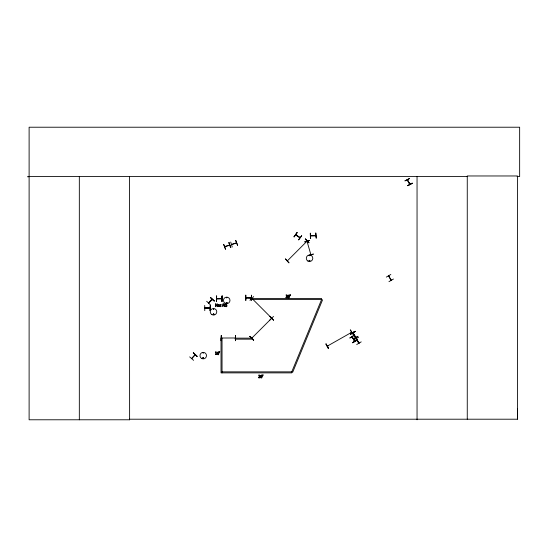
<?xml version="1.0" encoding="UTF-8"?>
<svg xmlns="http://www.w3.org/2000/svg" width="547" height="547" viewBox="0 0 547 547"><rect width="100%" height="100%" fill="white"/><g stroke="black" fill="none" stroke-linecap="round" stroke-linejoin="round"><path stroke-width="0.82" d="M517.093 176.537L519.65 176.537L519.65 127.219L29.114 127.219L29.114 419.781L129.612 419.781L129.543 419.207L517.469 419.207L517.544 408.63M251.839 298.621L252.324 298.799L251.907 298.395M251.77 298.553L252.283 298.737M271.408 317.814L271.702 318.183M299.571 237.514L300.036 237.473M310.874 254.69L307.031 241.323M202.958 352.911L203.518 352.986L202.992 352.849M202.787 357.95C203.757 359.905 203.723 356.234 202.787 358.189M202.889 358.073C203.935 356.911 203.231 359.4 202.971 357.916M213.768 309.151C212.995 308.098 213.603 310.197 213.699 308.905M213.856 314.334C213.227 313.055 213.084 315.222 213.788 314.395M214.021 314.245C212.708 315.769 213.241 312.734 213.973 314.122M226.198 302.847C227.511 301.158 226.978 304.672 226.246 302.723M227.046 302.935C226.444 301.554 226.212 304.029 227.012 302.847M309.205 260.618C309.834 261.897 309.985 259.729 309.281 260.55M327.523 346.272L327.913 346.012M351.126 332.344L351.653 332.337L327.4 346.066M351.058 332.446L351.454 332.186M224.728 246.635L229.583 245.022M231.49 244.427L236.461 242.8M209.091 302.669C206.998 304.474 212.981 297.636 212.01 299.852M252.372 337.889L251.839 338.108M271.77 318.47L271.168 317.978M407.481 179.854L409.737 184.332M407.467 180.366L407.378 179.785M355.249 336.986C357.403 339.366 348.227 325.766 355.42 337.355M352.453 337.123L352.022 336.829L354.777 341.191M409.963 184.202L409.484 183.908M358.811 343.236L356.247 338.675L358.811 343.195M358.6 342.812L359.037 343.085M388.52 275.92L391.112 280.379M390.811 279.948L391.242 280.18M391.29 280.262L388.657 275.763M224.783 246.622L229.665 245.268M226.499 297.486C226.396 298.724 227.518 296.959 226.451 297.623M309.773 255.681C309.623 254.581 309.048 256.454 309.8 255.483M209.939 308.111L204.776 307.934L205.385 308.214M245.972 297.677L246.553 297.677M250.615 297.65L251.196 297.65M216.66 298.539L217.173 298.737M221.781 298.778L221.289 298.778M191.628 358.476L195.026 354.675M353.355 333.308L353.095 332.802L355.659 337.26M208.557 302.929L212.14 299.298M307.147 241.049L287.387 260.851M306.607 241.289L306.949 240.933M295.715 234.923L299.954 237.699L295.64 234.875L296.166 234.902M294.026 236.796L297.137 232.584L294.006 236.783M294.183 236.906L297.103 232.564M298.662 239.873L301.732 235.634L298.6 239.832M309.144 260.475C311.216 259.777 308.59 262.348 309.315 260.304M205.344 308.139C220.12 308.337 194.253 308.118 209.884 308.166M246.027 297.677L251.203 297.917L245.986 297.889M251.196 297.828L246.027 297.862L246.444 297.65M221.822 298.737L216.769 298.751M195.272 354.791L191.73 358.641M193.604 360.329L189.672 356.883M210.376 297.493L214.294 300.959M208.653 303.12L212.393 299.462M210.451 304.884L206.67 301.281M214.315 300.939L210.404 297.465L214.164 301.096M305.431 238.943L308.946 242.827L305.411 238.964M287.264 260.68L287.64 260.304L287.455 260.789M306.614 241.336L306.983 240.96M249.958 300.269L253.685 296.597M269.801 320.111L273.527 316.44M252.338 337.882L251.996 338.237M251.873 338.067L271.627 318.313M351.571 332.385L351.256 332.569M327.844 346.114L327.482 346.285M350.285 329.978L353.177 334.34L350.347 329.937M327.366 346.121L327.715 345.889M409.546 178.493L404.896 180.886L409.566 178.52M412.322 183.3L407.652 185.665L412.315 183.279M407.686 185.727L412.199 183.081M386.312 277.11L390.825 274.471M388.76 276.413L388.732 275.838M393.457 279.025L388.944 281.671M350.723 334.155L355.106 331.291L350.716 334.142M350.593 333.923L355.119 331.311M350.689 334.094L355.215 331.475M354.189 335.174L349.806 338.039L354.312 335.393M353.341 338.689L358.012 336.316L353.471 338.914M353.93 339.708L358.572 337.294M356.439 339.113L356.439 338.586L358.989 343.003M354.497 340.644L354.606 341.307L352.022 336.829M356.945 339.954L352.569 342.819L357.15 340.234M352.439 342.6L356.986 340.015M361.211 341.861L356.712 344.528M228.913 242.615L230.793 247.497M230.711 242.027L232.263 247.018M235.675 240.406L237.555 245.288M231.572 244.618L236.536 243.025M225.569 249.206L223.668 244.331L225.501 249.227M230.813 247.49L228.947 242.601L230.608 247.559M237.576 245.282L235.743 240.379M295.783 234.718L300.05 237.548M310.73 235.702L315.851 235.73L310.696 235.935M250.724 297.623L251.094 297.855M310.245 233.22L310.45 238.444M315.756 233.029L316.228 238.246L315.831 233.029M235.429 340.699L235.415 335.468L235.422 340.699M245.699 300.385L245.692 295.161M251.217 300.351L251.47 295.12L251.251 300.351M209.932 307.934L209.522 308.166M204.776 310.669L204.708 305.438M27.35 176.743L29.114 176.736M29.114 176.537L467.261 176.537M216.674 298.751L221.891 298.778M222.041 371.857L291.749 371.857L292.686 372.247L322.532 299.913L321.588 299.524L251.887 299.524L251.887 298.505L321.588 298.505L321.588 299.524L291.749 371.857L291.749 372.876L221.029 372.876L221.029 338.025L235.244 337.978M216.715 298.765L221.822 298.518M352.2 336.74L354.729 341.109M193.241 352.918L197.152 356.391M305.274 239.101L308.993 242.772M252.283 298.765L251.948 298.43L271.661 318.149M249.993 336.384L253.712 340.056M249.856 336.521L253.576 340.193M407.433 179.833L410.011 184.284M325.985 344.008L328.624 348.521M407.248 179.922L409.84 184.401M310.457 233.213L310.641 238.437M245.883 295.154L245.918 300.385M517.469 419.207L517.469 175.97L467.261 175.97L467.261 419.207M417.046 176.537L417.046 419.781M222.157 296.016L222.157 301.247M221.959 296.016L221.959 301.247M222.041 338.025L222.041 372.876M216.591 296.016L216.591 301.247M129.536 176.537L129.612 419.781M79.329 176.537L79.329 419.781M217.221 352.849C218.533 359.078 220.256 348.282 217.221 352.849M260.536 376.083C261.849 382.312 263.572 371.516 260.536 376.083M287.907 295.975C289.219 302.204 290.942 291.407 287.907 295.975M217.603 352.712C217.747 357.157 219.491 350.449 217.603 352.712M260.919 375.946C261.063 380.391 262.806 373.683 260.919 375.946M288.29 295.838C288.44 300.282 290.177 293.575 288.29 295.838M219.73 351.687L219.402 352.76L219.32 351.687L219.73 351.687M263.045 374.927L262.71 376.001L262.635 374.927L263.045 374.927M290.416 294.812L290.088 295.886L290.006 294.812L290.416 294.812M219.846 305.021C221.022 306.224 220.906 306.115 219.826 306.518L220.708 306.682A0.793 0.793 0 0 0 221.111 306.505C221.207 305.185 219.532 305.028 221.248 304.672L219.846 305.021M225.296 304.46C226.26 306.108 227.778 306.019 225.261 306.477C227.039 307.605 227.901 304.857 225.754 304.864C225.829 303.831 228.263 304.282 225.836 303.886A0.882 0.882 0 0 0 225.426 304.18L225.296 304.46M217.836 305.841L217.815 306.04A0.711 0.711 0 0 0 217.925 306.423L219.463 306.641L219.333 304.775L217.98 304.617L219.115 305.281L217.836 305.841M260.085 375.755L258.84 377.492L260.201 377.813L258.492 377.813L259.702 375.768L258.553 375.16L259.606 375.044L260.085 375.755M287.455 295.64L286.211 297.383L287.572 297.698L285.869 297.698L285.869 297.315C287.749 296.187 286.744 295.148 285.924 295.052L286.977 294.936L287.455 295.64M218.198 305.882L218.725 306.361L219.115 305.561L218.198 305.882M215.969 351.803L215.395 352.193L215.894 352.446L215.894 354.292L215.395 354.572L216.742 354.572L216.256 354.292L215.969 351.803M193.412 352.726L197.111 356.432L193.392 352.747M285.431 258.943L288.953 262.827L285.431 258.943M250.041 336.33L253.555 340.213L250.041 336.33M270.04 316.33L273.555 320.214L270.04 316.33M326.046 343.967L328.439 348.63L326.033 343.974M309.643 240.42L304.631 241.918L309.636 240.406M313.308 254.102L308.296 255.579L313.301 254.068M221.275 335.468L221.145 340.699L221.275 335.468M210.267 305.404L210.021 310.634L210.267 305.404M216.66 296.016L216.373 301.247L216.626 296.016M222.178 296.016L221.891 301.247L222.178 296.016M215.785 303.879L215.422 303.879L215.422 306.641L215.785 306.641L215.785 305.294L217.056 305.294L217.056 306.641L217.426 306.641L217.426 303.879L217.056 303.879L217.056 304.966L215.785 304.966L215.785 303.879M223.381 303.879L222.861 303.879L222.861 306.641L223.203 304.262L224.838 306.641L224.838 303.879L224.496 306.067L223.381 303.879M252.611 338.142L235.189 338.142L235.189 339.161L252.611 339.161L252.611 338.142M307.927 261.083A3.255 3.255 0 0 0 312.802 258.266A3.255 3.255 0 0 0 307.927 255.449A3.255 3.255 0 0 0 307.927 261.083M225.07 303.229A3.268 3.268 0 0 0 229.972 300.399A3.268 3.268 0 0 0 225.07 297.575A3.268 3.268 0 0 0 225.07 303.229M201.611 358.449A3.261 3.261 0 0 0 206.499 355.625A3.261 3.261 0 0 0 201.611 352.801A3.261 3.261 0 0 0 201.611 358.449M211.887 314.621A3.261 3.261 0 0 0 216.776 311.797A3.261 3.261 0 0 0 211.887 308.973A3.261 3.261 0 0 0 211.887 314.621"/></g></svg>
